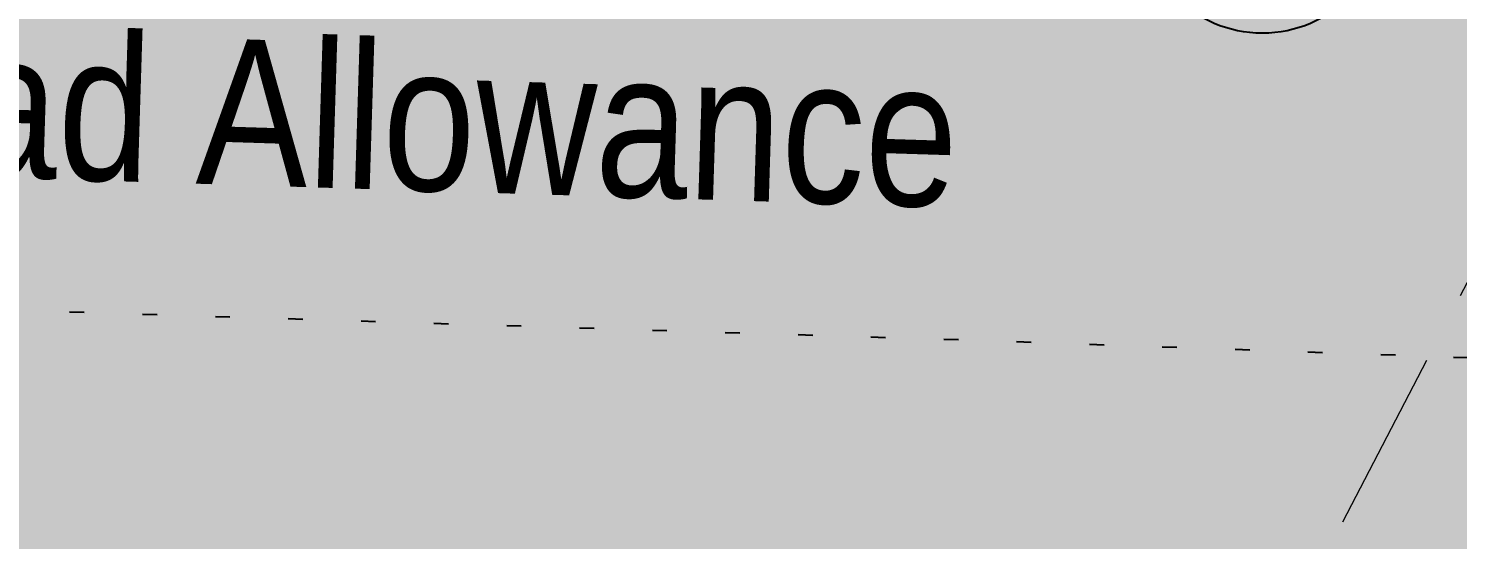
# Model space of a CAD drawing. Extents: x 318135 to 320565, y 5636722 to 5638970.
# Drawn here: x 319718 to 319816, y 5637923.9 to 5637958.9 of the extents above; entities that cross this region are included whole.
import ezdxf
from ezdxf.enums import TextEntityAlignment as Align

# ---------------------------------------------------------------- set-up
doc = ezdxf.new("R2010")
doc.units = 0
doc.header["$LTSCALE"] = 5
doc.linetypes.add('CENTERLINEX33', pattern=[6.5, 2.5, -1, 0.5, -1, 0.5, -1])
doc.linetypes.add('foc-TOPO', pattern=[1, 0.2, -0.8])
for name, color, linetype in [('AS-ROADS', 254, 'Continuous'), ('CG-NOTES', 7, 'Continuous'), ('L-ROAD-T', 7, 'Continuous'), ('T-GENERAL', 48, 'foc-TOPO')]:
    doc.layers.add(name, color=color, linetype=linetype)
doc.layers.add('EXISTING PIPE (EXIST OR HP)', color=240, linetype='CENTERLINEX33', lineweight=20)
doc.styles.add('80L', font='ARIALN.TTF', dxfattribs={"height": 10})

# ---------------------------------------------------------------- blocks, each defined once
blk = doc.blocks.new('*U80')
at = {"layer": 'CG-NOTES', "color": 182}
blk.add_lwpolyline([(8.485, 0.106), (12.567, 12.887), (-0.106, 8.485)], dxfattribs=at)
blk.add_circle((0, 0), 8.485, dxfattribs=at)
at = {"color": 182, "style": '80L'}
blk.add_attdef('#', text='', height=10, dxfattribs=at).set_placement((0, 0), align=Align.MIDDLE_CENTER)

msp = doc.modelspace()

# ---------------------------------------------------------------- hatches: boundary and pattern name
at = {"layer": 'AS-ROADS'}
h = msp.add_hatch(color=256, dxfattribs=at)
h.dxf.hatch_style = 1
h.paths.add_polyline_path([(320565.099, 5637953.036), (320445.152, 5637957.01), (320315.452, 5637965.46), (320183.882, 5637966.82), (319981.672, 5637968.74), (319780.932, 5637978.05), (319575.362, 5637983.53), (319425.932, 5637987.726), (319425.932, 5637910.86), (319475.002, 5637909.8), (319575.222, 5637907.27), (319675.632, 5637904.41), (319779.652, 5637902.94), (319979.082, 5637898), (320180.782, 5637888.96), (320316.742, 5637884.92), (320444.352, 5637884.47), (320565.099, 5637879.815)])

# ---------------------------------------------------------------- linework, layer by layer
at = {"layer": 'EXISTING PIPE (EXIST OR HP)', "flags": 128}
msp.add_lwpolyline([(319692.239, 5637692.393), (319768.052, 5637848.12), (319854.632, 5638014.52), (319883.132, 5638086.55), (319921.962, 5638170.2), (319955.192, 5638244.3), (319988.372, 5638320.83), (320021.432, 5638394.92), (320059.562, 5638476.96), (320102.262, 5638563.45), (320147.722, 5638653.27), (320191.132, 5638741.62), (320239.512, 5638839.93), (320285.842, 5638935.85)], dxfattribs=at)
at = {"layer": 'T-GENERAL', "flags": 128}
msp.add_lwpolyline([(319425.932, 5637949.193), (319574.272, 5637944.11), (319783.482, 5637937.56), (319980.732, 5637930.61), (320172.011, 5637924.004)], dxfattribs=at)

# ---------------------------------------------------------------- block references
at = {"layer": 'CG-NOTES', "xscale": 0.999522299150053, "yscale": 0.999522299150053, "zscale": 0.999522299150053}
msp.add_blockref('*U80', (319802.597, 5637967.113), dxfattribs=at).add_auto_attribs({'#': '3'})

# ---------------------------------------------------------------- texts
at = {"layer": 'L-ROAD-T', "style": '80L'}
msp.add_text('Government Road Allowance', height=9.9985, rotation=358.20995, dxfattribs=at).set_placement((319707.281, 5637954.005), align=Align.MIDDLE_CENTER)

doc.saveas('drawing.dxf')
